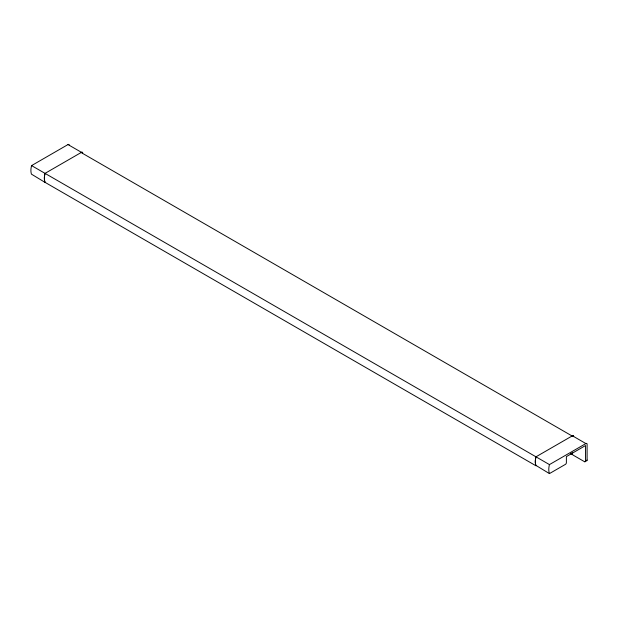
<?xml version="1.0" encoding="UTF-8"?>
<svg xmlns="http://www.w3.org/2000/svg" width="618" height="618" viewBox="0 0 618 618"><rect width="100%" height="100%" fill="white"/><g stroke="black" fill="none" stroke-linecap="round" stroke-linejoin="round"><path stroke-width="0.93" d="M572.083 452.654L572.083 454.516L570.406 453.55M69.185 144.921A1.715 0.989 -60 0 0 68.003 144.566L31.572 165.601L31.317 166.675A16.223 9.363 -60 0 0 31.433 174.137L45.021 182.38L44.898 181.908A16.223 9.363 -60 0 1 44.782 174.446L45.037 173.372L81.468 152.337A1.715 0.989 -60 0 1 82.688 153.032M573.635 436.478A1.715 0.989 -60 0 0 572.415 435.79L535.984 456.818L535.729 457.892A16.223 9.363 -60 0 0 535.845 465.354L549.433 473.597L565.377 464.396A1.414 0.819 -60 0 0 566.382 462.666L566.382 456.617L585.547 445.547L585.547 460.958A1.661 0.958 60 0 1 584.551 461.716L573.079 455.095A1.661 0.958 60 0 1 572.083 453.179M572.415 435.783L585.879 443.562L549.448 464.597L549.193 465.671A16.223 9.363 -60 0 0 549.309 473.125L549.433 473.597M585.547 460.958L587.1 460.062L587.1 444.257A1.715 0.989 -60 0 0 585.879 443.562M584.551 461.716L586.103 460.819A1.661 0.958 60 0 0 587.1 460.062M68.003 144.566L81.468 152.337M31.572 165.601L549.448 464.597M45.029 173.372A16.462 9.509 -60 0 0 45.029 182.341L535.976 465.787A16.462 9.509 -60 0 1 535.976 456.826M82.634 153.001A2.194 1.267 -60 0 0 81.136 152.538L572.083 435.984A2.194 1.267 -60 0 1 573.62 436.656"/></g></svg>
